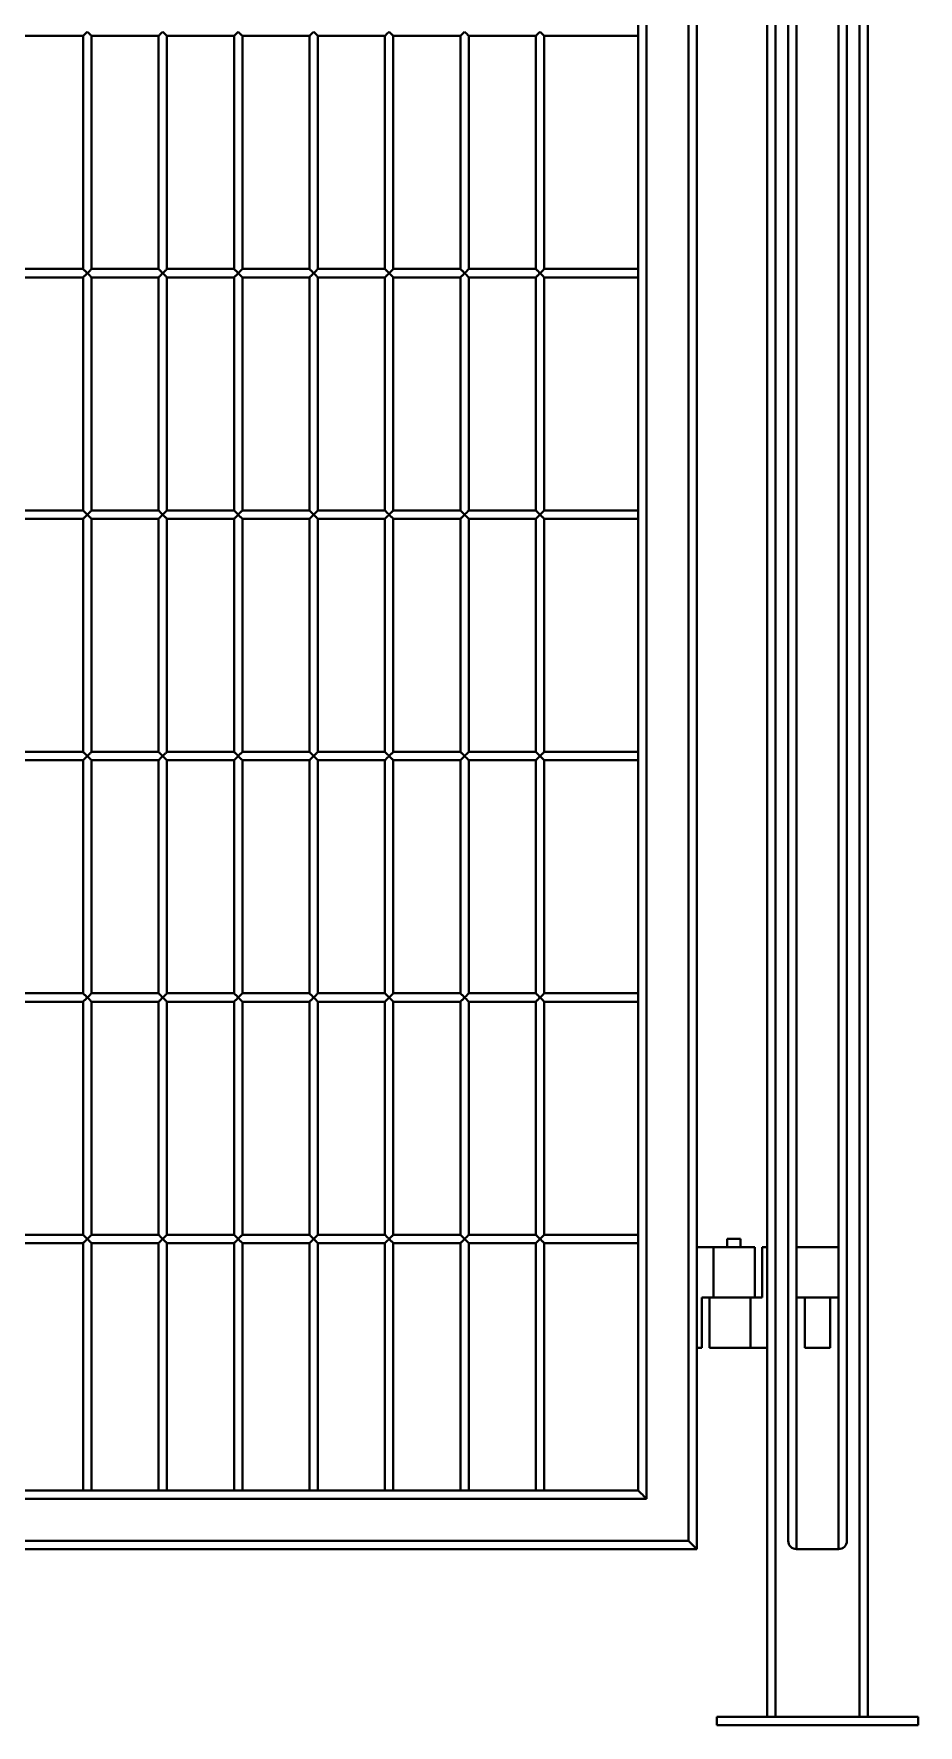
# Model space of a CAD drawing. Header units: millimetres. Extents: x 0 to 420, y 0 to 297.
# Drawn here: x 134.31 to 144.86, y 215.75 to 235.92 of the extents above; entities that cross this region are included whole.
import ezdxf

# ---------------------------------------------------------------- set-up
doc = ezdxf.new("R2010")
doc.units = ezdxf.units.MM

msp = doc.modelspace()

# ---------------------------------------------------------------- linework, layer by layer
at = {"color": 7, "linetype": 'Continuous', "lineweight": 40}
for p, q in [((143.0552, 215.8453), (143.0552, 255.8453)), ((143.1552, 255.8453), (143.1552, 215.8453)), ((144.1552, 215.8453), (144.1552, 255.8453)), ((144.2552, 255.8453), (144.2552, 215.8453)), ((142.2152, 253.8453), (142.2152, 217.8453)), ((143.4052, 253.8453), (143.4052, 217.8453)), ((143.9052, 217.8453), (143.9052, 253.8453)), ((142.1152, 217.9453), (142.1152, 253.7453)), ((143.3052, 217.9453), (143.3052, 253.7453)), ((144.0052, 253.7453), (144.0052, 217.9453)), ((141.6152, 253.2453), (141.6152, 218.4453)), ((141.5152, 218.5453), (141.5152, 253.1453)), ((134.0952, 235.8953), (134.8952, 235.8953)), ((134.8952, 235.8953), (134.8952, 233.1153)), ((134.9952, 233.1153), (134.9952, 235.8953)), ((134.9952, 235.8953), (135.7952, 235.8953)), ((135.7952, 235.8953), (135.7952, 233.1153)), ((135.8952, 233.1153), (135.8952, 235.8953)), ((135.8952, 235.8953), (136.6952, 235.8953)), ((136.6952, 235.8953), (136.6952, 233.1153)), ((136.7952, 233.1153), (136.7952, 235.8953)), ((136.7952, 235.8953), (137.5952, 235.8953)), ((137.5952, 235.8953), (137.5952, 233.1153)), ((137.6952, 233.1153), (137.6952, 235.8953)), ((137.6952, 235.8953), (138.4952, 235.8953)), ((138.4952, 235.8953), (138.4952, 233.1153)), ((138.5952, 233.1153), (138.5952, 235.8953)), ((138.5952, 235.8953), (139.3952, 235.8953)), ((139.3952, 235.8953), (139.3952, 233.1153)), ((139.4952, 233.1153), (139.4952, 235.8953)), ((139.4952, 235.8953), (140.2952, 235.8953)), ((140.2952, 235.8953), (140.2952, 233.1153)), ((140.3952, 233.1153), (140.3952, 235.8953)), ((140.3952, 235.8953), (141.5152, 235.8953)), ((134.8952, 233.1153), (134.0952, 233.1153)), ((135.7952, 233.1153), (134.9952, 233.1153)), ((136.6952, 233.1153), (135.8952, 233.1153)), ((137.5952, 233.1153), (136.7952, 233.1153)), ((138.4952, 233.1153), (137.6952, 233.1153)), ((139.3952, 233.1153), (138.5952, 233.1153)), ((140.2952, 233.1153), (139.4952, 233.1153)), ((141.5152, 233.1153), (140.3952, 233.1153)), ((134.0952, 233.0153), (134.8952, 233.0153)), ((134.8952, 233.0153), (134.8952, 230.2353)), ((134.9952, 230.2353), (134.9952, 233.0153)), ((134.9952, 233.0153), (135.7952, 233.0153)), ((135.7952, 233.0153), (135.7952, 230.2353)), ((135.8952, 230.2353), (135.8952, 233.0153)), ((135.8952, 233.0153), (136.6952, 233.0153)), ((136.6952, 233.0153), (136.6952, 230.2353)), ((136.7952, 230.2353), (136.7952, 233.0153)), ((136.7952, 233.0153), (137.5952, 233.0153)), ((137.5952, 233.0153), (137.5952, 230.2353)), ((137.6952, 230.2353), (137.6952, 233.0153)), ((137.6952, 233.0153), (138.4952, 233.0153)), ((138.4952, 233.0153), (138.4952, 230.2353)), ((138.5952, 230.2353), (138.5952, 233.0153)), ((138.5952, 233.0153), (139.3952, 233.0153)), ((139.3952, 233.0153), (139.3952, 230.2353)), ((139.4952, 230.2353), (139.4952, 233.0153)), ((139.4952, 233.0153), (140.2952, 233.0153)), ((140.2952, 233.0153), (140.2952, 230.2353)), ((140.3952, 230.2353), (140.3952, 233.0153)), ((140.3952, 233.0153), (141.5152, 233.0153)), ((134.8952, 230.2353), (134.0952, 230.2353)), ((135.7952, 230.2353), (134.9952, 230.2353)), ((136.6952, 230.2353), (135.8952, 230.2353)), ((137.5952, 230.2353), (136.7952, 230.2353)), ((138.4952, 230.2353), (137.6952, 230.2353)), ((139.3952, 230.2353), (138.5952, 230.2353)), ((140.2952, 230.2353), (139.4952, 230.2353)), ((141.5152, 230.2353), (140.3952, 230.2353)), ((134.0952, 230.1353), (134.8952, 230.1353)), ((134.8952, 230.1353), (134.8952, 227.3553)), ((134.9952, 227.3553), (134.9952, 230.1353)), ((134.9952, 230.1353), (135.7952, 230.1353)), ((135.7952, 230.1353), (135.7952, 227.3553)), ((135.8952, 227.3553), (135.8952, 230.1353)), ((135.8952, 230.1353), (136.6952, 230.1353)), ((136.6952, 230.1353), (136.6952, 227.3553)), ((136.7952, 227.3553), (136.7952, 230.1353)), ((136.7952, 230.1353), (137.5952, 230.1353)), ((137.5952, 230.1353), (137.5952, 227.3553)), ((137.6952, 227.3553), (137.6952, 230.1353)), ((137.6952, 230.1353), (138.4952, 230.1353)), ((138.4952, 230.1353), (138.4952, 227.3553)), ((138.5952, 227.3553), (138.5952, 230.1353)), ((138.5952, 230.1353), (139.3952, 230.1353)), ((139.3952, 230.1353), (139.3952, 227.3553)), ((139.4952, 227.3553), (139.4952, 230.1353)), ((139.4952, 230.1353), (140.2952, 230.1353)), ((140.2952, 230.1353), (140.2952, 227.3553)), ((140.3952, 227.3553), (140.3952, 230.1353)), ((140.3952, 230.1353), (141.5152, 230.1353)), ((134.8952, 227.3553), (134.0952, 227.3553)), ((134.0952, 227.2553), (134.8952, 227.2553)), ((134.8952, 227.2553), (134.8952, 224.4753)), ((135.7952, 227.3553), (134.9952, 227.3553)), ((134.9952, 224.4753), (134.9952, 227.2553)), ((134.9952, 227.2553), (135.7952, 227.2553)), ((135.7952, 227.2553), (135.7952, 224.4753)), ((136.6952, 227.3553), (135.8952, 227.3553)), ((135.8952, 224.4753), (135.8952, 227.2553)), ((135.8952, 227.2553), (136.6952, 227.2553)), ((136.6952, 227.2553), (136.6952, 224.4753)), ((137.5952, 227.3553), (136.7952, 227.3553)), ((136.7952, 224.4753), (136.7952, 227.2553)), ((136.7952, 227.2553), (137.5952, 227.2553)), ((137.5952, 227.2553), (137.5952, 224.4753)), ((138.4952, 227.3553), (137.6952, 227.3553)), ((137.6952, 224.4753), (137.6952, 227.2553)), ((137.6952, 227.2553), (138.4952, 227.2553)), ((138.4952, 227.2553), (138.4952, 224.4753)), ((139.3952, 227.3553), (138.5952, 227.3553)), ((138.5952, 224.4753), (138.5952, 227.2553)), ((138.5952, 227.2553), (139.3952, 227.2553)), ((139.3952, 227.2553), (139.3952, 224.4753)), ((140.2952, 227.3553), (139.4952, 227.3553)), ((139.4952, 224.4753), (139.4952, 227.2553)), ((139.4952, 227.2553), (140.2952, 227.2553)), ((140.2952, 227.2553), (140.2952, 224.4753)), ((141.5152, 227.3553), (140.3952, 227.3553)), ((140.3952, 224.4753), (140.3952, 227.2553)), ((140.3952, 227.2553), (141.5152, 227.2553)), ((134.8952, 224.4753), (134.0952, 224.4753)), ((134.0952, 224.3753), (134.8952, 224.3753)), ((134.8952, 224.3753), (134.8952, 221.5953)), ((135.7952, 224.4753), (134.9952, 224.4753)), ((134.9952, 221.5953), (134.9952, 224.3753)), ((134.9952, 224.3753), (135.7952, 224.3753)), ((135.7952, 224.3753), (135.7952, 221.5953)), ((136.6952, 224.4753), (135.8952, 224.4753)), ((135.8952, 221.5953), (135.8952, 224.3753)), ((135.8952, 224.3753), (136.6952, 224.3753)), ((136.6952, 224.3753), (136.6952, 221.5953)), ((137.5952, 224.4753), (136.7952, 224.4753)), ((136.7952, 221.5953), (136.7952, 224.3753)), ((136.7952, 224.3753), (137.5952, 224.3753)), ((137.5952, 224.3753), (137.5952, 221.5953)), ((138.4952, 224.4753), (137.6952, 224.4753)), ((137.6952, 221.5953), (137.6952, 224.3753)), ((137.6952, 224.3753), (138.4952, 224.3753)), ((138.4952, 224.3753), (138.4952, 221.5953)), ((139.3952, 224.4753), (138.5952, 224.4753)), ((138.5952, 221.5953), (138.5952, 224.3753)), ((138.5952, 224.3753), (139.3952, 224.3753)), ((139.3952, 224.3753), (139.3952, 221.5953)), ((140.2952, 224.4753), (139.4952, 224.4753)), ((139.4952, 221.5953), (139.4952, 224.3753)), ((139.4952, 224.3753), (140.2952, 224.3753)), ((140.2952, 224.3753), (140.2952, 221.5953)), ((141.5152, 224.4753), (140.3952, 224.4753)), ((140.3952, 221.5953), (140.3952, 224.3753)), ((140.3952, 224.3753), (141.5152, 224.3753)), ((134.8952, 221.5953), (134.0952, 221.5953)), ((135.7952, 221.5953), (134.9952, 221.5953)), ((136.6952, 221.5953), (135.8952, 221.5953)), ((137.5952, 221.5953), (136.7952, 221.5953)), ((138.4952, 221.5953), (137.6952, 221.5953)), ((139.3952, 221.5953), (138.5952, 221.5953)), ((140.2952, 221.5953), (139.4952, 221.5953)), ((141.5152, 221.5953), (140.3952, 221.5953)), ((142.5752, 221.5453), (142.5752, 221.4453)), ((142.5752, 221.5453), (142.7352, 221.5453)), ((142.7352, 221.4453), (142.7352, 221.5453)), ((134.0952, 221.4953), (134.8952, 221.4953)), ((134.8952, 221.4953), (134.8952, 218.5453)), ((134.9952, 218.5453), (134.9952, 221.4953)), ((134.9952, 221.4953), (135.7952, 221.4953)), ((135.7952, 221.4953), (135.7952, 218.5453)), ((135.8952, 218.5453), (135.8952, 221.4953)), ((135.8952, 221.4953), (136.6952, 221.4953)), ((136.6952, 221.4953), (136.6952, 218.5453)), ((136.7952, 218.5453), (136.7952, 221.4953)), ((136.7952, 221.4953), (137.5952, 221.4953)), ((137.5952, 221.4953), (137.5952, 218.5453)), ((137.6952, 218.5453), (137.6952, 221.4953)), ((137.6952, 221.4953), (138.4952, 221.4953)), ((138.4952, 221.4953), (138.4952, 218.5453)), ((138.5952, 218.5453), (138.5952, 221.4953)), ((138.5952, 221.4953), (139.3952, 221.4953)), ((139.3952, 221.4953), (139.3952, 218.5453)), ((139.4952, 218.5453), (139.4952, 221.4953)), ((139.4952, 221.4953), (140.2952, 221.4953)), ((140.2952, 221.4953), (140.2952, 218.5453)), ((140.3952, 218.5453), (140.3952, 221.4953)), ((140.3952, 221.4953), (141.5152, 221.4953)), ((142.2152, 221.4453), (142.4152, 221.4453)), ((142.9052, 221.4453), (142.4152, 221.4453)), ((142.4152, 221.4453), (142.4152, 220.8453)), ((142.9052, 220.8453), (142.9052, 221.4453)), ((142.9952, 220.8453), (142.9952, 221.4453)), ((142.9952, 221.4453), (143.0552, 221.4453)), ((143.4052, 221.4453), (143.4052, 220.8453)), ((143.4052, 221.4453), (143.9052, 221.4453)), ((143.9052, 220.8453), (143.9052, 221.4453)), ((142.2752, 220.8453), (142.2752, 220.2453)), ((142.4152, 220.8453), (142.2752, 220.8453)), ((142.3652, 220.8453), (142.3652, 220.2453)), ((142.4152, 220.8453), (142.6352, 220.8453)), ((142.8552, 220.8453), (142.6352, 220.8453)), ((142.8552, 220.2453), (142.8552, 220.8453)), ((142.8552, 220.8453), (142.9952, 220.8453)), ((143.4052, 220.8453), (143.9052, 220.8453)), ((143.5052, 220.8453), (143.5052, 220.2453)), ((143.8052, 220.8453), (143.8052, 220.2453)), ((142.2752, 220.2453), (142.2152, 220.2453)), ((142.3652, 220.2453), (142.8552, 220.2453)), ((143.0552, 220.2453), (142.8552, 220.2453)), ((143.8052, 220.2453), (143.5052, 220.2453)), ((125.7952, 218.5453), (141.5152, 218.5453)), ((141.6152, 218.4453), (125.6952, 218.4453)), ((125.1952, 217.9453), (142.1152, 217.9453)), ((142.2152, 217.8453), (125.0952, 217.8453)), ((143.9052, 217.8453), (143.4052, 217.8453)), ((142.4552, 215.8453), (142.4552, 215.7453)), ((142.4552, 215.8453), (144.8552, 215.8453)), ((142.4552, 215.7453), (144.8552, 215.7453)), ((144.8552, 215.8453), (144.8552, 215.7453))]:
    msp.add_line(p, q, dxfattribs=at)
at = {"color": 7, "linetype": 'Continuous', "lineweight": 40, "flags": 128}
for points in [[(134.9452, 235.9453), (134.936, 235.9361), (134.9272, 235.9273), (134.9189, 235.919), (134.9115, 235.9117), (134.9053, 235.9054), (134.9005, 235.9006), (134.8971, 235.8972), (134.8954, 235.8955), (134.8952, 235.8953)], [(134.9952, 235.8953), (134.9945, 235.8961), (134.9922, 235.8984), (134.9885, 235.902), (134.9835, 235.907), (134.9774, 235.9132), (134.9702, 235.9203), (134.9623, 235.9282), (134.9539, 235.9367), (134.9452, 235.9453)], [(135.8452, 235.9453), (135.836, 235.9361), (135.8272, 235.9273), (135.8189, 235.919), (135.8115, 235.9117), (135.8053, 235.9054), (135.8005, 235.9006), (135.7971, 235.8972), (135.7954, 235.8955), (135.7952, 235.8953)], [(135.8952, 235.8953), (135.8945, 235.8961), (135.8922, 235.8984), (135.8885, 235.902), (135.8835, 235.907), (135.8774, 235.9132), (135.8702, 235.9203), (135.8623, 235.9282), (135.8539, 235.9367), (135.8452, 235.9453)], [(136.7452, 235.9453), (136.736, 235.9361), (136.7272, 235.9273), (136.7189, 235.919), (136.7115, 235.9117), (136.7053, 235.9054), (136.7005, 235.9006), (136.6971, 235.8972), (136.6954, 235.8955), (136.6952, 235.8953)], [(136.7952, 235.8953), (136.7945, 235.8961), (136.7922, 235.8984), (136.7885, 235.902), (136.7835, 235.907), (136.7774, 235.9132), (136.7702, 235.9203), (136.7623, 235.9282), (136.7539, 235.9367), (136.7452, 235.9453)], [(137.6452, 235.9453), (137.636, 235.9361), (137.6272, 235.9273), (137.6189, 235.919), (137.6115, 235.9117), (137.6053, 235.9054), (137.6005, 235.9006), (137.5971, 235.8972), (137.5954, 235.8955), (137.5952, 235.8953)], [(137.6952, 235.8953), (137.6945, 235.8961), (137.6922, 235.8984), (137.6885, 235.902), (137.6835, 235.907), (137.6774, 235.9132), (137.6702, 235.9203), (137.6623, 235.9282), (137.6539, 235.9367), (137.6452, 235.9453)], [(138.5452, 235.9453), (138.536, 235.9361), (138.5272, 235.9273), (138.5189, 235.919), (138.5115, 235.9117), (138.5053, 235.9054), (138.5005, 235.9006), (138.4971, 235.8972), (138.4954, 235.8955), (138.4952, 235.8953)], [(138.5952, 235.8953), (138.5945, 235.8961), (138.5922, 235.8984), (138.5885, 235.902), (138.5835, 235.907), (138.5774, 235.9132), (138.5702, 235.9203), (138.5623, 235.9282), (138.5539, 235.9367), (138.5452, 235.9453)], [(139.4452, 235.9453), (139.436, 235.9361), (139.4272, 235.9273), (139.4189, 235.919), (139.4115, 235.9117), (139.4053, 235.9054), (139.4005, 235.9006), (139.3971, 235.8972), (139.3954, 235.8955), (139.3952, 235.8953)], [(139.4952, 235.8953), (139.4945, 235.8961), (139.4922, 235.8984), (139.4885, 235.902), (139.4835, 235.907), (139.4774, 235.9132), (139.4702, 235.9203), (139.4623, 235.9282), (139.4539, 235.9367), (139.4452, 235.9453)], [(140.3452, 235.9453), (140.336, 235.9361), (140.3272, 235.9273), (140.3189, 235.919), (140.3115, 235.9117), (140.3053, 235.9054), (140.3005, 235.9006), (140.2971, 235.8972), (140.2954, 235.8955), (140.2952, 235.8953)], [(140.3952, 235.8953), (140.3945, 235.8961), (140.3922, 235.8984), (140.3885, 235.902), (140.3835, 235.907), (140.3774, 235.9132), (140.3702, 235.9203), (140.3623, 235.9282), (140.3539, 235.9367), (140.3452, 235.9453)], [(134.8952, 233.1153), (134.8954, 233.1151), (134.8971, 233.1134), (134.9005, 233.1101), (134.9053, 233.1052), (134.9115, 233.099), (134.9189, 233.0917), (134.9272, 233.0834), (134.936, 233.0745), (134.9452, 233.0653)], [(134.9452, 233.0653), (134.936, 233.0561), (134.9272, 233.0473), (134.9189, 233.039), (134.9115, 233.0317), (134.9053, 233.0254), (134.9005, 233.0206), (134.8971, 233.0172), (134.8954, 233.0155), (134.8952, 233.0153)], [(134.9452, 233.0653), (134.9539, 233.074), (134.9623, 233.0824), (134.9702, 233.0903), (134.9774, 233.0975), (134.9835, 233.1036), (134.9885, 233.1086), (134.9922, 233.1123), (134.9945, 233.1146), (134.9952, 233.1153)], [(134.9952, 233.0153), (134.9945, 233.0161), (134.9922, 233.0184), (134.9885, 233.022), (134.9835, 233.027), (134.9774, 233.0332), (134.9702, 233.0403), (134.9623, 233.0482), (134.9539, 233.0567), (134.9452, 233.0653)], [(135.7952, 233.1153), (135.7954, 233.1151), (135.7971, 233.1134), (135.8005, 233.1101), (135.8053, 233.1052), (135.8115, 233.099), (135.8189, 233.0917), (135.8272, 233.0834), (135.836, 233.0745), (135.8452, 233.0653)], [(135.8452, 233.0653), (135.836, 233.0561), (135.8272, 233.0473), (135.8189, 233.039), (135.8115, 233.0317), (135.8053, 233.0254), (135.8005, 233.0206), (135.7971, 233.0172), (135.7954, 233.0155), (135.7952, 233.0153)], [(135.8452, 233.0653), (135.8539, 233.074), (135.8623, 233.0824), (135.8702, 233.0903), (135.8774, 233.0975), (135.8835, 233.1036), (135.8885, 233.1086), (135.8922, 233.1123), (135.8945, 233.1146), (135.8952, 233.1153)], [(135.8952, 233.0153), (135.8945, 233.0161), (135.8922, 233.0184), (135.8885, 233.022), (135.8835, 233.027), (135.8774, 233.0332), (135.8702, 233.0403), (135.8623, 233.0482), (135.8539, 233.0567), (135.8452, 233.0653)], [(136.6952, 233.1153), (136.6954, 233.1151), (136.6971, 233.1134), (136.7005, 233.1101), (136.7053, 233.1052), (136.7115, 233.099), (136.7189, 233.0917), (136.7272, 233.0834), (136.736, 233.0745), (136.7452, 233.0653)], [(136.7452, 233.0653), (136.736, 233.0561), (136.7272, 233.0473), (136.7189, 233.039), (136.7115, 233.0317), (136.7053, 233.0254), (136.7005, 233.0206), (136.6971, 233.0172), (136.6954, 233.0155), (136.6952, 233.0153)], [(136.7452, 233.0653), (136.7539, 233.074), (136.7623, 233.0824), (136.7702, 233.0903), (136.7774, 233.0975), (136.7835, 233.1036), (136.7885, 233.1086), (136.7922, 233.1123), (136.7945, 233.1146), (136.7952, 233.1153)], [(136.7952, 233.0153), (136.7945, 233.0161), (136.7922, 233.0184), (136.7885, 233.022), (136.7835, 233.027), (136.7774, 233.0332), (136.7702, 233.0403), (136.7623, 233.0482), (136.7539, 233.0567), (136.7452, 233.0653)], [(137.5952, 233.1153), (137.5954, 233.1151), (137.5971, 233.1134), (137.6005, 233.1101), (137.6053, 233.1052), (137.6115, 233.099), (137.6189, 233.0917), (137.6272, 233.0834), (137.636, 233.0745), (137.6452, 233.0653)], [(137.6452, 233.0653), (137.636, 233.0561), (137.6272, 233.0473), (137.6189, 233.039), (137.6115, 233.0317), (137.6053, 233.0254), (137.6005, 233.0206), (137.5971, 233.0172), (137.5954, 233.0155), (137.5952, 233.0153)], [(137.6452, 233.0653), (137.6539, 233.074), (137.6623, 233.0824), (137.6702, 233.0903), (137.6774, 233.0975), (137.6835, 233.1036), (137.6885, 233.1086), (137.6922, 233.1123), (137.6945, 233.1146), (137.6952, 233.1153)], [(137.6952, 233.0153), (137.6945, 233.0161), (137.6922, 233.0184), (137.6885, 233.022), (137.6835, 233.027), (137.6774, 233.0332), (137.6702, 233.0403), (137.6623, 233.0482), (137.6539, 233.0567), (137.6452, 233.0653)], [(138.4952, 233.1153), (138.4954, 233.1151), (138.4971, 233.1134), (138.5005, 233.1101), (138.5053, 233.1052), (138.5115, 233.099), (138.5189, 233.0917), (138.5272, 233.0834), (138.536, 233.0745), (138.5452, 233.0653)], [(138.5452, 233.0653), (138.536, 233.0561), (138.5272, 233.0473), (138.5189, 233.039), (138.5115, 233.0317), (138.5053, 233.0254), (138.5005, 233.0206), (138.4971, 233.0172), (138.4954, 233.0155), (138.4952, 233.0153)], [(138.5452, 233.0653), (138.5539, 233.074), (138.5623, 233.0824), (138.5702, 233.0903), (138.5774, 233.0975), (138.5835, 233.1036), (138.5885, 233.1086), (138.5922, 233.1123), (138.5945, 233.1146), (138.5952, 233.1153)], [(138.5952, 233.0153), (138.5945, 233.0161), (138.5922, 233.0184), (138.5885, 233.022), (138.5835, 233.027), (138.5774, 233.0332), (138.5702, 233.0403), (138.5623, 233.0482), (138.5539, 233.0567), (138.5452, 233.0653)], [(139.3952, 233.1153), (139.3954, 233.1151), (139.3971, 233.1134), (139.4005, 233.1101), (139.4053, 233.1052), (139.4115, 233.099), (139.4189, 233.0917), (139.4272, 233.0834), (139.436, 233.0745), (139.4452, 233.0653)], [(139.4452, 233.0653), (139.436, 233.0561), (139.4272, 233.0473), (139.4189, 233.039), (139.4115, 233.0317), (139.4053, 233.0254), (139.4005, 233.0206), (139.3971, 233.0172), (139.3954, 233.0155), (139.3952, 233.0153)], [(139.4452, 233.0653), (139.4539, 233.074), (139.4623, 233.0824), (139.4702, 233.0903), (139.4774, 233.0975), (139.4835, 233.1036), (139.4885, 233.1086), (139.4922, 233.1123), (139.4945, 233.1146), (139.4952, 233.1153)], [(139.4952, 233.0153), (139.4945, 233.0161), (139.4922, 233.0184), (139.4885, 233.022), (139.4835, 233.027), (139.4774, 233.0332), (139.4702, 233.0403), (139.4623, 233.0482), (139.4539, 233.0567), (139.4452, 233.0653)], [(140.2952, 233.1153), (140.2954, 233.1151), (140.2971, 233.1134), (140.3005, 233.1101), (140.3053, 233.1052), (140.3115, 233.099), (140.3189, 233.0917), (140.3272, 233.0834), (140.336, 233.0745), (140.3452, 233.0653)], [(140.3452, 233.0653), (140.336, 233.0561), (140.3272, 233.0473), (140.3189, 233.039), (140.3115, 233.0317), (140.3053, 233.0254), (140.3005, 233.0206), (140.2971, 233.0172), (140.2954, 233.0155), (140.2952, 233.0153)], [(140.3452, 233.0653), (140.3539, 233.074), (140.3623, 233.0824), (140.3702, 233.0903), (140.3774, 233.0975), (140.3835, 233.1036), (140.3885, 233.1086), (140.3922, 233.1123), (140.3945, 233.1146), (140.3952, 233.1153)], [(140.3952, 233.0153), (140.3945, 233.0161), (140.3922, 233.0184), (140.3885, 233.022), (140.3835, 233.027), (140.3774, 233.0332), (140.3702, 233.0403), (140.3623, 233.0482), (140.3539, 233.0567), (140.3452, 233.0653)], [(134.8952, 230.2353), (134.8954, 230.2351), (134.8971, 230.2334), (134.9005, 230.2301), (134.9053, 230.2252), (134.9115, 230.219), (134.9189, 230.2117), (134.9272, 230.2034), (134.936, 230.1945), (134.9452, 230.1853)], [(134.9452, 230.1853), (134.9539, 230.194), (134.9623, 230.2024), (134.9702, 230.2103), (134.9774, 230.2175), (134.9835, 230.2236), (134.9885, 230.2286), (134.9922, 230.2323), (134.9945, 230.2346), (134.9952, 230.2353)], [(135.7952, 230.2353), (135.7954, 230.2351), (135.7971, 230.2334), (135.8005, 230.2301), (135.8053, 230.2252), (135.8115, 230.219), (135.8189, 230.2117), (135.8272, 230.2034), (135.836, 230.1945), (135.8452, 230.1853)], [(135.8452, 230.1853), (135.8539, 230.194), (135.8623, 230.2024), (135.8702, 230.2103), (135.8774, 230.2175), (135.8835, 230.2236), (135.8885, 230.2286), (135.8922, 230.2323), (135.8945, 230.2346), (135.8952, 230.2353)], [(136.6952, 230.2353), (136.6954, 230.2351), (136.6971, 230.2334), (136.7005, 230.2301), (136.7053, 230.2252), (136.7115, 230.219), (136.7189, 230.2117), (136.7272, 230.2034), (136.736, 230.1945), (136.7452, 230.1853)], [(136.7452, 230.1853), (136.7539, 230.194), (136.7623, 230.2024), (136.7702, 230.2103), (136.7774, 230.2175), (136.7835, 230.2236), (136.7885, 230.2286), (136.7922, 230.2323), (136.7945, 230.2346), (136.7952, 230.2353)], [(137.5952, 230.2353), (137.5954, 230.2351), (137.5971, 230.2334), (137.6005, 230.2301), (137.6053, 230.2252), (137.6115, 230.219), (137.6189, 230.2117), (137.6272, 230.2034), (137.636, 230.1945), (137.6452, 230.1853)], [(137.6452, 230.1853), (137.6539, 230.194), (137.6623, 230.2024), (137.6702, 230.2103), (137.6774, 230.2175), (137.6835, 230.2236), (137.6885, 230.2286), (137.6922, 230.2323), (137.6945, 230.2346), (137.6952, 230.2353)], [(138.4952, 230.2353), (138.4954, 230.2351), (138.4971, 230.2334), (138.5005, 230.2301), (138.5053, 230.2252), (138.5115, 230.219), (138.5189, 230.2117), (138.5272, 230.2034), (138.536, 230.1945), (138.5452, 230.1853)], [(138.5452, 230.1853), (138.5539, 230.194), (138.5623, 230.2024), (138.5702, 230.2103), (138.5774, 230.2175), (138.5835, 230.2236), (138.5885, 230.2286), (138.5922, 230.2323), (138.5945, 230.2346), (138.5952, 230.2353)], [(139.3952, 230.2353), (139.3954, 230.2351), (139.3971, 230.2334), (139.4005, 230.2301), (139.4053, 230.2252), (139.4115, 230.219), (139.4189, 230.2117), (139.4272, 230.2034), (139.436, 230.1945), (139.4452, 230.1853)], [(139.4452, 230.1853), (139.4539, 230.194), (139.4623, 230.2024), (139.4702, 230.2103), (139.4774, 230.2175), (139.4835, 230.2236), (139.4885, 230.2286), (139.4922, 230.2323), (139.4945, 230.2346), (139.4952, 230.2353)], [(140.2952, 230.2353), (140.2954, 230.2351), (140.2971, 230.2334), (140.3005, 230.2301), (140.3053, 230.2252), (140.3115, 230.219), (140.3189, 230.2117), (140.3272, 230.2034), (140.336, 230.1945), (140.3452, 230.1853)], [(140.3452, 230.1853), (140.3539, 230.194), (140.3623, 230.2024), (140.3702, 230.2103), (140.3774, 230.2175), (140.3835, 230.2236), (140.3885, 230.2286), (140.3922, 230.2323), (140.3945, 230.2346), (140.3952, 230.2353)], [(134.9452, 230.1853), (134.936, 230.1761), (134.9272, 230.1673), (134.9189, 230.159), (134.9115, 230.1517), (134.9053, 230.1454), (134.9005, 230.1406), (134.8971, 230.1372), (134.8954, 230.1355), (134.8952, 230.1353)], [(134.9952, 230.1353), (134.9945, 230.1361), (134.9922, 230.1384), (134.9885, 230.142), (134.9835, 230.147), (134.9774, 230.1532), (134.9702, 230.1603), (134.9623, 230.1682), (134.9539, 230.1767), (134.9452, 230.1853)], [(135.8452, 230.1853), (135.836, 230.1761), (135.8272, 230.1673), (135.8189, 230.159), (135.8115, 230.1517), (135.8053, 230.1454), (135.8005, 230.1406), (135.7971, 230.1372), (135.7954, 230.1355), (135.7952, 230.1353)], [(135.8952, 230.1353), (135.8945, 230.1361), (135.8922, 230.1384), (135.8885, 230.142), (135.8835, 230.147), (135.8774, 230.1532), (135.8702, 230.1603), (135.8623, 230.1682), (135.8539, 230.1767), (135.8452, 230.1853)], [(136.7452, 230.1853), (136.736, 230.1761), (136.7272, 230.1673), (136.7189, 230.159), (136.7115, 230.1517), (136.7053, 230.1454), (136.7005, 230.1406), (136.6971, 230.1372), (136.6954, 230.1355), (136.6952, 230.1353)], [(136.7952, 230.1353), (136.7945, 230.1361), (136.7922, 230.1384), (136.7885, 230.142), (136.7835, 230.147), (136.7774, 230.1532), (136.7702, 230.1603), (136.7623, 230.1682), (136.7539, 230.1767), (136.7452, 230.1853)], [(137.6452, 230.1853), (137.636, 230.1761), (137.6272, 230.1673), (137.6189, 230.159), (137.6115, 230.1517), (137.6053, 230.1454), (137.6005, 230.1406), (137.5971, 230.1372), (137.5954, 230.1355), (137.5952, 230.1353)], [(137.6952, 230.1353), (137.6945, 230.1361), (137.6922, 230.1384), (137.6885, 230.142), (137.6835, 230.147), (137.6774, 230.1532), (137.6702, 230.1603), (137.6623, 230.1682), (137.6539, 230.1767), (137.6452, 230.1853)], [(138.5452, 230.1853), (138.536, 230.1761), (138.5272, 230.1673), (138.5189, 230.159), (138.5115, 230.1517), (138.5053, 230.1454), (138.5005, 230.1406), (138.4971, 230.1372), (138.4954, 230.1355), (138.4952, 230.1353)], [(138.5952, 230.1353), (138.5945, 230.1361), (138.5922, 230.1384), (138.5885, 230.142), (138.5835, 230.147), (138.5774, 230.1532), (138.5702, 230.1603), (138.5623, 230.1682), (138.5539, 230.1767), (138.5452, 230.1853)], [(139.4452, 230.1853), (139.436, 230.1761), (139.4272, 230.1673), (139.4189, 230.159), (139.4115, 230.1517), (139.4053, 230.1454), (139.4005, 230.1406), (139.3971, 230.1372), (139.3954, 230.1355), (139.3952, 230.1353)], [(139.4952, 230.1353), (139.4945, 230.1361), (139.4922, 230.1384), (139.4885, 230.142), (139.4835, 230.147), (139.4774, 230.1532), (139.4702, 230.1603), (139.4623, 230.1682), (139.4539, 230.1767), (139.4452, 230.1853)], [(140.3452, 230.1853), (140.336, 230.1761), (140.3272, 230.1673), (140.3189, 230.159), (140.3115, 230.1517), (140.3053, 230.1454), (140.3005, 230.1406), (140.2971, 230.1372), (140.2954, 230.1355), (140.2952, 230.1353)], [(140.3952, 230.1353), (140.3945, 230.1361), (140.3922, 230.1384), (140.3885, 230.142), (140.3835, 230.147), (140.3774, 230.1532), (140.3702, 230.1603), (140.3623, 230.1682), (140.3539, 230.1767), (140.3452, 230.1853)], [(134.8952, 227.3553), (134.8954, 227.3551), (134.8971, 227.3534), (134.9005, 227.3501), (134.9053, 227.3452), (134.9115, 227.339), (134.9189, 227.3317), (134.9272, 227.3234), (134.936, 227.3145), (134.9452, 227.3053)], [(134.9452, 227.3053), (134.936, 227.2961), (134.9272, 227.2873), (134.9189, 227.279), (134.9115, 227.2717), (134.9053, 227.2654), (134.9005, 227.2606), (134.8971, 227.2572), (134.8954, 227.2555), (134.8952, 227.2553)], [(134.9452, 227.3053), (134.9539, 227.314), (134.9623, 227.3224), (134.9702, 227.3303), (134.9774, 227.3375), (134.9835, 227.3436), (134.9885, 227.3486), (134.9922, 227.3523), (134.9945, 227.3546), (134.9952, 227.3553)], [(134.9952, 227.2553), (134.9945, 227.2561), (134.9922, 227.2584), (134.9885, 227.262), (134.9835, 227.267), (134.9774, 227.2732), (134.9702, 227.2803), (134.9623, 227.2882), (134.9539, 227.2967), (134.9452, 227.3053)], [(135.7952, 227.3553), (135.7954, 227.3551), (135.7971, 227.3534), (135.8005, 227.3501), (135.8053, 227.3452), (135.8115, 227.339), (135.8189, 227.3317), (135.8272, 227.3234), (135.836, 227.3145), (135.8452, 227.3053)], [(135.8452, 227.3053), (135.836, 227.2961), (135.8272, 227.2873), (135.8189, 227.279), (135.8115, 227.2717), (135.8053, 227.2654), (135.8005, 227.2606), (135.7971, 227.2572), (135.7954, 227.2555), (135.7952, 227.2553)], [(135.8452, 227.3053), (135.8539, 227.314), (135.8623, 227.3224), (135.8702, 227.3303), (135.8774, 227.3375), (135.8835, 227.3436), (135.8885, 227.3486), (135.8922, 227.3523), (135.8945, 227.3546), (135.8952, 227.3553)], [(135.8952, 227.2553), (135.8945, 227.2561), (135.8922, 227.2584), (135.8885, 227.262), (135.8835, 227.267), (135.8774, 227.2732), (135.8702, 227.2803), (135.8623, 227.2882), (135.8539, 227.2967), (135.8452, 227.3053)], [(136.6952, 227.3553), (136.6954, 227.3551), (136.6971, 227.3534), (136.7005, 227.3501), (136.7053, 227.3452), (136.7115, 227.339), (136.7189, 227.3317), (136.7272, 227.3234), (136.736, 227.3145), (136.7452, 227.3053)], [(136.7452, 227.3053), (136.736, 227.2961), (136.7272, 227.2873), (136.7189, 227.279), (136.7115, 227.2717), (136.7053, 227.2654), (136.7005, 227.2606), (136.6971, 227.2572), (136.6954, 227.2555), (136.6952, 227.2553)], [(136.7452, 227.3053), (136.7539, 227.314), (136.7623, 227.3224), (136.7702, 227.3303), (136.7774, 227.3375), (136.7835, 227.3436), (136.7885, 227.3486), (136.7922, 227.3523), (136.7945, 227.3546), (136.7952, 227.3553)], [(136.7952, 227.2553), (136.7945, 227.2561), (136.7922, 227.2584), (136.7885, 227.262), (136.7835, 227.267), (136.7774, 227.2732), (136.7702, 227.2803), (136.7623, 227.2882), (136.7539, 227.2967), (136.7452, 227.3053)], [(137.5952, 227.3553), (137.5954, 227.3551), (137.5971, 227.3534), (137.6005, 227.3501), (137.6053, 227.3452), (137.6115, 227.339), (137.6189, 227.3317), (137.6272, 227.3234), (137.636, 227.3145), (137.6452, 227.3053)], [(137.6452, 227.3053), (137.636, 227.2961), (137.6272, 227.2873), (137.6189, 227.279), (137.6115, 227.2717), (137.6053, 227.2654), (137.6005, 227.2606), (137.5971, 227.2572), (137.5954, 227.2555), (137.5952, 227.2553)], [(137.6452, 227.3053), (137.6539, 227.314), (137.6623, 227.3224), (137.6702, 227.3303), (137.6774, 227.3375), (137.6835, 227.3436), (137.6885, 227.3486), (137.6922, 227.3523), (137.6945, 227.3546), (137.6952, 227.3553)], [(137.6952, 227.2553), (137.6945, 227.2561), (137.6922, 227.2584), (137.6885, 227.262), (137.6835, 227.267), (137.6774, 227.2732), (137.6702, 227.2803), (137.6623, 227.2882), (137.6539, 227.2967), (137.6452, 227.3053)], [(138.4952, 227.3553), (138.4954, 227.3551), (138.4971, 227.3534), (138.5005, 227.3501), (138.5053, 227.3452), (138.5115, 227.339), (138.5189, 227.3317), (138.5272, 227.3234), (138.536, 227.3145), (138.5452, 227.3053)], [(138.5452, 227.3053), (138.536, 227.2961), (138.5272, 227.2873), (138.5189, 227.279), (138.5115, 227.2717), (138.5053, 227.2654), (138.5005, 227.2606), (138.4971, 227.2572), (138.4954, 227.2555), (138.4952, 227.2553)], [(138.5452, 227.3053), (138.5539, 227.314), (138.5623, 227.3224), (138.5702, 227.3303), (138.5774, 227.3375), (138.5835, 227.3436), (138.5885, 227.3486), (138.5922, 227.3523), (138.5945, 227.3546), (138.5952, 227.3553)], [(138.5952, 227.2553), (138.5945, 227.2561), (138.5922, 227.2584), (138.5885, 227.262), (138.5835, 227.267), (138.5774, 227.2732), (138.5702, 227.2803), (138.5623, 227.2882), (138.5539, 227.2967), (138.5452, 227.3053)], [(139.3952, 227.3553), (139.3954, 227.3551), (139.3971, 227.3534), (139.4005, 227.3501), (139.4053, 227.3452), (139.4115, 227.339), (139.4189, 227.3317), (139.4272, 227.3234), (139.436, 227.3145), (139.4452, 227.3053)], [(139.4452, 227.3053), (139.436, 227.2961), (139.4272, 227.2873), (139.4189, 227.279), (139.4115, 227.2717), (139.4053, 227.2654), (139.4005, 227.2606), (139.3971, 227.2572), (139.3954, 227.2555), (139.3952, 227.2553)], [(139.4452, 227.3053), (139.4539, 227.314), (139.4623, 227.3224), (139.4702, 227.3303), (139.4774, 227.3375), (139.4835, 227.3436), (139.4885, 227.3486), (139.4922, 227.3523), (139.4945, 227.3546), (139.4952, 227.3553)], [(139.4952, 227.2553), (139.4945, 227.2561), (139.4922, 227.2584), (139.4885, 227.262), (139.4835, 227.267), (139.4774, 227.2732), (139.4702, 227.2803), (139.4623, 227.2882), (139.4539, 227.2967), (139.4452, 227.3053)], [(140.2952, 227.3553), (140.2954, 227.3551), (140.2971, 227.3534), (140.3005, 227.3501), (140.3053, 227.3452), (140.3115, 227.339), (140.3189, 227.3317), (140.3272, 227.3234), (140.336, 227.3145), (140.3452, 227.3053)], [(140.3452, 227.3053), (140.336, 227.2961), (140.3272, 227.2873), (140.3189, 227.279), (140.3115, 227.2717), (140.3053, 227.2654), (140.3005, 227.2606), (140.2971, 227.2572), (140.2954, 227.2555), (140.2952, 227.2553)], [(140.3452, 227.3053), (140.3539, 227.314), (140.3623, 227.3224), (140.3702, 227.3303), (140.3774, 227.3375), (140.3835, 227.3436), (140.3885, 227.3486), (140.3922, 227.3523), (140.3945, 227.3546), (140.3952, 227.3553)], [(140.3952, 227.2553), (140.3945, 227.2561), (140.3922, 227.2584), (140.3885, 227.262), (140.3835, 227.267), (140.3774, 227.2732), (140.3702, 227.2803), (140.3623, 227.2882), (140.3539, 227.2967), (140.3452, 227.3053)], [(134.8952, 224.4753), (134.8954, 224.4751), (134.8971, 224.4734), (134.9005, 224.4701), (134.9053, 224.4652), (134.9115, 224.459), (134.9189, 224.4517), (134.9272, 224.4434), (134.936, 224.4345), (134.9452, 224.4253)], [(134.9452, 224.4253), (134.936, 224.4161), (134.9272, 224.4073), (134.9189, 224.399), (134.9115, 224.3917), (134.9053, 224.3854), (134.9005, 224.3806), (134.8971, 224.3772), (134.8954, 224.3755), (134.8952, 224.3753)], [(134.9452, 224.4253), (134.9539, 224.434), (134.9623, 224.4424), (134.9702, 224.4503), (134.9774, 224.4575), (134.9835, 224.4636), (134.9885, 224.4686), (134.9922, 224.4723), (134.9945, 224.4746), (134.9952, 224.4753)], [(134.9952, 224.3753), (134.9945, 224.3761), (134.9922, 224.3784), (134.9885, 224.382), (134.9835, 224.387), (134.9774, 224.3932), (134.9702, 224.4003), (134.9623, 224.4082), (134.9539, 224.4167), (134.9452, 224.4253)], [(135.7952, 224.4753), (135.7954, 224.4751), (135.7971, 224.4734), (135.8005, 224.4701), (135.8053, 224.4652), (135.8115, 224.459), (135.8189, 224.4517), (135.8272, 224.4434), (135.836, 224.4345), (135.8452, 224.4253)], [(135.8452, 224.4253), (135.836, 224.4161), (135.8272, 224.4073), (135.8189, 224.399), (135.8115, 224.3917), (135.8053, 224.3854), (135.8005, 224.3806), (135.7971, 224.3772), (135.7954, 224.3755), (135.7952, 224.3753)], [(135.8452, 224.4253), (135.8539, 224.434), (135.8623, 224.4424), (135.8702, 224.4503), (135.8774, 224.4575), (135.8835, 224.4636), (135.8885, 224.4686), (135.8922, 224.4723), (135.8945, 224.4746), (135.8952, 224.4753)], [(135.8952, 224.3753), (135.8945, 224.3761), (135.8922, 224.3784), (135.8885, 224.382), (135.8835, 224.387), (135.8774, 224.3932), (135.8702, 224.4003), (135.8623, 224.4082), (135.8539, 224.4167), (135.8452, 224.4253)], [(136.6952, 224.4753), (136.6954, 224.4751), (136.6971, 224.4734), (136.7005, 224.4701), (136.7053, 224.4652), (136.7115, 224.459), (136.7189, 224.4517), (136.7272, 224.4434), (136.736, 224.4345), (136.7452, 224.4253)], [(136.7452, 224.4253), (136.736, 224.4161), (136.7272, 224.4073), (136.7189, 224.399), (136.7115, 224.3917), (136.7053, 224.3854), (136.7005, 224.3806), (136.6971, 224.3772), (136.6954, 224.3755), (136.6952, 224.3753)], [(136.7452, 224.4253), (136.7539, 224.434), (136.7623, 224.4424), (136.7702, 224.4503), (136.7774, 224.4575), (136.7835, 224.4636), (136.7885, 224.4686), (136.7922, 224.4723), (136.7945, 224.4746), (136.7952, 224.4753)], [(136.7952, 224.3753), (136.7945, 224.3761), (136.7922, 224.3784), (136.7885, 224.382), (136.7835, 224.387), (136.7774, 224.3932), (136.7702, 224.4003), (136.7623, 224.4082), (136.7539, 224.4167), (136.7452, 224.4253)], [(137.5952, 224.4753), (137.5954, 224.4751), (137.5971, 224.4734), (137.6005, 224.4701), (137.6053, 224.4652), (137.6115, 224.459), (137.6189, 224.4517), (137.6272, 224.4434), (137.636, 224.4345), (137.6452, 224.4253)], [(137.6452, 224.4253), (137.636, 224.4161), (137.6272, 224.4073), (137.6189, 224.399), (137.6115, 224.3917), (137.6053, 224.3854), (137.6005, 224.3806), (137.5971, 224.3772), (137.5954, 224.3755), (137.5952, 224.3753)], [(137.6452, 224.4253), (137.6539, 224.434), (137.6623, 224.4424), (137.6702, 224.4503), (137.6774, 224.4575), (137.6835, 224.4636), (137.6885, 224.4686), (137.6922, 224.4723), (137.6945, 224.4746), (137.6952, 224.4753)], [(137.6952, 224.3753), (137.6945, 224.3761), (137.6922, 224.3784), (137.6885, 224.382), (137.6835, 224.387), (137.6774, 224.3932), (137.6702, 224.4003), (137.6623, 224.4082), (137.6539, 224.4167), (137.6452, 224.4253)], [(138.4952, 224.4753), (138.4954, 224.4751), (138.4971, 224.4734), (138.5005, 224.4701), (138.5053, 224.4652), (138.5115, 224.459), (138.5189, 224.4517), (138.5272, 224.4434), (138.536, 224.4345), (138.5452, 224.4253)], [(138.5452, 224.4253), (138.536, 224.4161), (138.5272, 224.4073), (138.5189, 224.399), (138.5115, 224.3917), (138.5053, 224.3854), (138.5005, 224.3806), (138.4971, 224.3772), (138.4954, 224.3755), (138.4952, 224.3753)], [(138.5452, 224.4253), (138.5539, 224.434), (138.5623, 224.4424), (138.5702, 224.4503), (138.5774, 224.4575), (138.5835, 224.4636), (138.5885, 224.4686), (138.5922, 224.4723), (138.5945, 224.4746), (138.5952, 224.4753)], [(138.5952, 224.3753), (138.5945, 224.3761), (138.5922, 224.3784), (138.5885, 224.382), (138.5835, 224.387), (138.5774, 224.3932), (138.5702, 224.4003), (138.5623, 224.4082), (138.5539, 224.4167), (138.5452, 224.4253)], [(139.3952, 224.4753), (139.3954, 224.4751), (139.3971, 224.4734), (139.4005, 224.4701), (139.4053, 224.4652), (139.4115, 224.459), (139.4189, 224.4517), (139.4272, 224.4434), (139.436, 224.4345), (139.4452, 224.4253)], [(139.4452, 224.4253), (139.436, 224.4161), (139.4272, 224.4073), (139.4189, 224.399), (139.4115, 224.3917), (139.4053, 224.3854), (139.4005, 224.3806), (139.3971, 224.3772), (139.3954, 224.3755), (139.3952, 224.3753)], [(139.4452, 224.4253), (139.4539, 224.434), (139.4623, 224.4424), (139.4702, 224.4503), (139.4774, 224.4575), (139.4835, 224.4636), (139.4885, 224.4686), (139.4922, 224.4723), (139.4945, 224.4746), (139.4952, 224.4753)], [(139.4952, 224.3753), (139.4945, 224.3761), (139.4922, 224.3784), (139.4885, 224.382), (139.4835, 224.387), (139.4774, 224.3932), (139.4702, 224.4003), (139.4623, 224.4082), (139.4539, 224.4167), (139.4452, 224.4253)], [(140.2952, 224.4753), (140.2954, 224.4751), (140.2971, 224.4734), (140.3005, 224.4701), (140.3053, 224.4652), (140.3115, 224.459), (140.3189, 224.4517), (140.3272, 224.4434), (140.336, 224.4345), (140.3452, 224.4253)], [(140.3452, 224.4253), (140.336, 224.4161), (140.3272, 224.4073), (140.3189, 224.399), (140.3115, 224.3917), (140.3053, 224.3854), (140.3005, 224.3806), (140.2971, 224.3772), (140.2954, 224.3755), (140.2952, 224.3753)], [(140.3452, 224.4253), (140.3539, 224.434), (140.3623, 224.4424), (140.3702, 224.4503), (140.3774, 224.4575), (140.3835, 224.4636), (140.3885, 224.4686), (140.3922, 224.4723), (140.3945, 224.4746), (140.3952, 224.4753)], [(140.3952, 224.3753), (140.3945, 224.3761), (140.3922, 224.3784), (140.3885, 224.382), (140.3835, 224.387), (140.3774, 224.3932), (140.3702, 224.4003), (140.3623, 224.4082), (140.3539, 224.4167), (140.3452, 224.4253)], [(134.8952, 221.5953), (134.8954, 221.5951), (134.8971, 221.5934), (134.9005, 221.5901), (134.9053, 221.5852), (134.9115, 221.579), (134.9189, 221.5717), (134.9272, 221.5634), (134.936, 221.5545), (134.9452, 221.5453)], [(134.9452, 221.5453), (134.936, 221.5361), (134.9272, 221.5273), (134.9189, 221.519), (134.9115, 221.5117), (134.9053, 221.5054), (134.9005, 221.5006), (134.8971, 221.4972), (134.8954, 221.4955), (134.8952, 221.4953)], [(134.9452, 221.5453), (134.9539, 221.554), (134.9623, 221.5624), (134.9702, 221.5703), (134.9774, 221.5775), (134.9835, 221.5836), (134.9885, 221.5886), (134.9922, 221.5923), (134.9945, 221.5946), (134.9952, 221.5953)], [(134.9952, 221.4953), (134.9945, 221.4961), (134.9922, 221.4984), (134.9885, 221.502), (134.9835, 221.507), (134.9774, 221.5132), (134.9702, 221.5203), (134.9623, 221.5282), (134.9539, 221.5367), (134.9452, 221.5453)], [(135.7952, 221.5953), (135.7954, 221.5951), (135.7971, 221.5934), (135.8005, 221.5901), (135.8053, 221.5852), (135.8115, 221.579), (135.8189, 221.5717), (135.8272, 221.5634), (135.836, 221.5545), (135.8452, 221.5453)], [(135.8452, 221.5453), (135.836, 221.5361), (135.8272, 221.5273), (135.8189, 221.519), (135.8115, 221.5117), (135.8053, 221.5054), (135.8005, 221.5006), (135.7971, 221.4972), (135.7954, 221.4955), (135.7952, 221.4953)], [(135.8452, 221.5453), (135.8539, 221.554), (135.8623, 221.5624), (135.8702, 221.5703), (135.8774, 221.5775), (135.8835, 221.5836), (135.8885, 221.5886), (135.8922, 221.5923), (135.8945, 221.5946), (135.8952, 221.5953)], [(135.8952, 221.4953), (135.8945, 221.4961), (135.8922, 221.4984), (135.8885, 221.502), (135.8835, 221.507), (135.8774, 221.5132), (135.8702, 221.5203), (135.8623, 221.5282), (135.8539, 221.5367), (135.8452, 221.5453)], [(136.6952, 221.5953), (136.6954, 221.5951), (136.6971, 221.5934), (136.7005, 221.5901), (136.7053, 221.5852), (136.7115, 221.579), (136.7189, 221.5717), (136.7272, 221.5634), (136.736, 221.5545), (136.7452, 221.5453)], [(136.7452, 221.5453), (136.736, 221.5361), (136.7272, 221.5273), (136.7189, 221.519), (136.7115, 221.5117), (136.7053, 221.5054), (136.7005, 221.5006), (136.6971, 221.4972), (136.6954, 221.4955), (136.6952, 221.4953)], [(136.7452, 221.5453), (136.7539, 221.554), (136.7623, 221.5624), (136.7702, 221.5703), (136.7774, 221.5775), (136.7835, 221.5836), (136.7885, 221.5886), (136.7922, 221.5923), (136.7945, 221.5946), (136.7952, 221.5953)], [(136.7952, 221.4953), (136.7945, 221.4961), (136.7922, 221.4984), (136.7885, 221.502), (136.7835, 221.507), (136.7774, 221.5132), (136.7702, 221.5203), (136.7623, 221.5282), (136.7539, 221.5367), (136.7452, 221.5453)], [(137.5952, 221.5953), (137.5954, 221.5951), (137.5971, 221.5934), (137.6005, 221.5901), (137.6053, 221.5852), (137.6115, 221.579), (137.6189, 221.5717), (137.6272, 221.5634), (137.636, 221.5545), (137.6452, 221.5453)], [(137.6452, 221.5453), (137.636, 221.5361), (137.6272, 221.5273), (137.6189, 221.519), (137.6115, 221.5117), (137.6053, 221.5054), (137.6005, 221.5006), (137.5971, 221.4972), (137.5954, 221.4955), (137.5952, 221.4953)], [(137.6452, 221.5453), (137.6539, 221.554), (137.6623, 221.5624), (137.6702, 221.5703), (137.6774, 221.5775), (137.6835, 221.5836), (137.6885, 221.5886), (137.6922, 221.5923), (137.6945, 221.5946), (137.6952, 221.5953)], [(137.6952, 221.4953), (137.6945, 221.4961), (137.6922, 221.4984), (137.6885, 221.502), (137.6835, 221.507), (137.6774, 221.5132), (137.6702, 221.5203), (137.6623, 221.5282), (137.6539, 221.5367), (137.6452, 221.5453)], [(138.4952, 221.5953), (138.4954, 221.5951), (138.4971, 221.5934), (138.5005, 221.5901), (138.5053, 221.5852), (138.5115, 221.579), (138.5189, 221.5717), (138.5272, 221.5634), (138.536, 221.5545), (138.5452, 221.5453)], [(138.5452, 221.5453), (138.536, 221.5361), (138.5272, 221.5273), (138.5189, 221.519), (138.5115, 221.5117), (138.5053, 221.5054), (138.5005, 221.5006), (138.4971, 221.4972), (138.4954, 221.4955), (138.4952, 221.4953)], [(138.5452, 221.5453), (138.5539, 221.554), (138.5623, 221.5624), (138.5702, 221.5703), (138.5774, 221.5775), (138.5835, 221.5836), (138.5885, 221.5886), (138.5922, 221.5923), (138.5945, 221.5946), (138.5952, 221.5953)], [(138.5952, 221.4953), (138.5945, 221.4961), (138.5922, 221.4984), (138.5885, 221.502), (138.5835, 221.507), (138.5774, 221.5132), (138.5702, 221.5203), (138.5623, 221.5282), (138.5539, 221.5367), (138.5452, 221.5453)], [(139.3952, 221.5953), (139.3954, 221.5951), (139.3971, 221.5934), (139.4005, 221.5901), (139.4053, 221.5852), (139.4115, 221.579), (139.4189, 221.5717), (139.4272, 221.5634), (139.436, 221.5545), (139.4452, 221.5453)], [(139.4452, 221.5453), (139.436, 221.5361), (139.4272, 221.5273), (139.4189, 221.519), (139.4115, 221.5117), (139.4053, 221.5054), (139.4005, 221.5006), (139.3971, 221.4972), (139.3954, 221.4955), (139.3952, 221.4953)], [(139.4452, 221.5453), (139.4539, 221.554), (139.4623, 221.5624), (139.4702, 221.5703), (139.4774, 221.5775), (139.4835, 221.5836), (139.4885, 221.5886), (139.4922, 221.5923), (139.4945, 221.5946), (139.4952, 221.5953)], [(139.4952, 221.4953), (139.4945, 221.4961), (139.4922, 221.4984), (139.4885, 221.502), (139.4835, 221.507), (139.4774, 221.5132), (139.4702, 221.5203), (139.4623, 221.5282), (139.4539, 221.5367), (139.4452, 221.5453)], [(140.2952, 221.5953), (140.2954, 221.5951), (140.2971, 221.5934), (140.3005, 221.5901), (140.3053, 221.5852), (140.3115, 221.579), (140.3189, 221.5717), (140.3272, 221.5634), (140.336, 221.5545), (140.3452, 221.5453)], [(140.3452, 221.5453), (140.336, 221.5361), (140.3272, 221.5273), (140.3189, 221.519), (140.3115, 221.5117), (140.3053, 221.5054), (140.3005, 221.5006), (140.2971, 221.4972), (140.2954, 221.4955), (140.2952, 221.4953)], [(140.3452, 221.5453), (140.3539, 221.554), (140.3623, 221.5624), (140.3702, 221.5703), (140.3774, 221.5775), (140.3835, 221.5836), (140.3885, 221.5886), (140.3922, 221.5923), (140.3945, 221.5946), (140.3952, 221.5953)], [(140.3952, 221.4953), (140.3945, 221.4961), (140.3922, 221.4984), (140.3885, 221.502), (140.3835, 221.507), (140.3774, 221.5132), (140.3702, 221.5203), (140.3623, 221.5282), (140.3539, 221.5367), (140.3452, 221.5453)], [(141.6152, 218.4453), (141.5979, 218.4627), (141.581, 218.4795), (141.5652, 218.4953), (141.551, 218.5096), (141.5386, 218.5219), (141.5286, 218.5319), (141.5213, 218.5393), (141.5167, 218.5438), (141.5152, 218.5453)], [(142.2152, 217.8453), (142.2133, 217.8473), (142.2076, 217.8529), (142.1984, 217.8622), (142.1859, 217.8746), (142.1708, 217.8898), (142.1535, 217.9071), (142.1347, 217.9258), (142.1152, 217.9453)]]:
    msp.add_lwpolyline(points, dxfattribs=at)
at = {"color": 7, "linetype": 'Continuous', "lineweight": 40}
for centre, start, end in [((143.4052, 217.9453), 180, 270), ((143.9052, 217.9453), 270, 0)]:
    msp.add_arc(centre, 0.1, start, end, dxfattribs=at)

doc.saveas('drawing.dxf')
